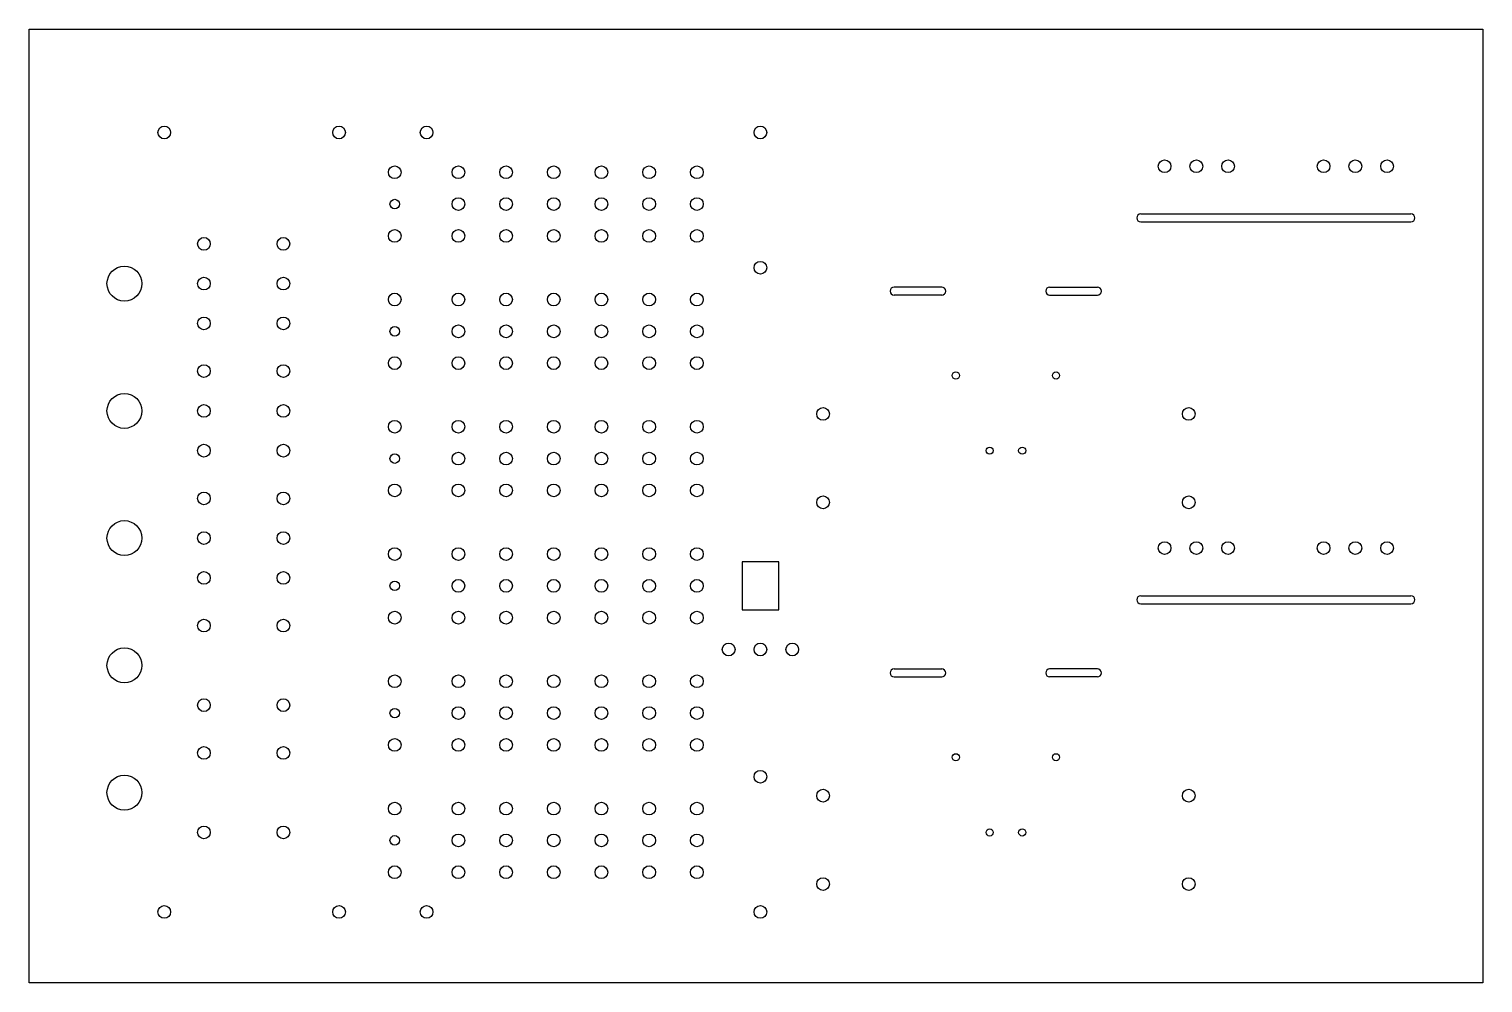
# Model space of a CAD drawing. Header units: millimetres. Extents: x 10 to 924, y -30 to 570.
import ezdxf

# ---------------------------------------------------------------- set-up
doc = ezdxf.new("R2010")
doc.units = ezdxf.units.MM

msp = doc.modelspace()

# ---------------------------------------------------------------- linework, layer by layer
at = {"color": 7, "linetype": 'Continuous', "lineweight": 25}
for p, q in [((10, 569.6), (924.4, 569.6)), ((10, -30), (10, 569.6)), ((924.4, 569.6), (924.4, -30)), ((709.15, 453.365), (879.15, 453.365)), ((709.15, 448.365), (879.15, 448.365)), ((584, 407.365), (554, 407.365)), ((584, 402.365), (554, 402.365)), ((651.9, 407.365), (681.9, 407.365)), ((651.9, 402.365), (681.9, 402.365)), ((481.5, 234.6), (458.5, 234.6)), ((458.5, 234.6), (458.5, 204.6)), ((481.5, 204.6), (481.5, 234.6)), ((709.15, 213.365), (879.15, 213.365)), ((458.5, 204.6), (481.5, 204.6)), ((709.15, 208.365), (879.15, 208.365)), ((554, 167.365), (584, 167.365)), ((681.9, 167.365), (651.9, 167.365)), ((554, 162.365), (584, 162.365)), ((681.9, 162.365), (651.9, 162.365)), ((924.4, -30), (10, -30))]:
    msp.add_line(p, q, dxfattribs=at)
for centre, radius in [((95, 504.6), 4), ((205, 504.6), 4), ((260, 504.6), 4), ((470, 504.6), 4), ((724.15, 483.365), 4), ((744.15, 483.365), 4), ((764.15, 483.365), 4), ((824.15, 483.365), 4), ((844.15, 483.365), 4), ((864.15, 483.365), 4), ((240, 479.6), 4), ((280, 479.6), 4), ((310, 479.6), 4), ((340, 479.6), 4), ((370, 479.6), 4), ((400, 479.6), 4), ((430, 479.6), 4), ((240, 459.6), 3), ((280, 459.6), 4), ((310, 459.6), 4), ((340, 459.6), 4), ((370, 459.6), 4), ((400, 459.6), 4), ((430, 459.6), 4), ((240, 439.6), 4), ((280, 439.6), 4), ((310, 439.6), 4), ((340, 439.6), 4), ((370, 439.6), 4), ((400, 439.6), 4), ((430, 439.6), 4), ((120, 434.6), 4), ((170, 434.6), 4), ((470, 419.6), 4), ((70, 409.6), 11), ((120, 409.6), 4), ((170, 409.6), 4), ((240, 399.6), 4), ((280, 399.6), 4), ((310, 399.6), 4), ((340, 399.6), 4), ((370, 399.6), 4), ((400, 399.6), 4), ((430, 399.6), 4), ((120, 384.6), 4), ((170, 384.6), 4), ((240, 379.6), 3), ((280, 379.6), 4), ((310, 379.6), 4), ((340, 379.6), 4), ((370, 379.6), 4), ((400, 379.6), 4), ((430, 379.6), 4), ((120, 354.6), 4), ((170, 354.6), 4), ((240, 359.6), 4), ((280, 359.6), 4), ((310, 359.6), 4), ((340, 359.6), 4), ((370, 359.6), 4), ((400, 359.6), 4), ((430, 359.6), 4), ((592.9, 351.85), 2.25), ((655.9, 351.85), 2.25), ((70, 329.6), 11), ((120, 329.6), 4), ((170, 329.6), 4), ((509.4, 327.705), 4), ((739.4, 327.705), 4), ((240, 319.6), 4), ((280, 319.6), 4), ((310, 319.6), 4), ((340, 319.6), 4), ((370, 319.6), 4), ((400, 319.6), 4), ((430, 319.6), 4), ((120, 304.6), 4), ((170, 304.6), 4), ((240, 299.6), 3), ((280, 299.6), 4), ((310, 299.6), 4), ((340, 299.6), 4), ((370, 299.6), 4), ((400, 299.6), 4), ((430, 299.6), 4), ((614.15, 304.6), 2.25), ((634.65, 304.6), 2.25), ((240, 279.6), 4), ((280, 279.6), 4), ((310, 279.6), 4), ((340, 279.6), 4), ((370, 279.6), 4), ((400, 279.6), 4), ((430, 279.6), 4), ((120, 274.6), 4), ((170, 274.6), 4), ((509.4, 272.1), 4), ((739.4, 272.1), 4), ((70, 249.6), 11), ((120, 249.6), 4), ((170, 249.6), 4), ((724.15, 243.365), 4), ((744.15, 243.365), 4), ((764.15, 243.365), 4), ((824.15, 243.365), 4), ((844.15, 243.365), 4), ((864.15, 243.365), 4), ((240, 239.6), 4), ((280, 239.6), 4), ((310, 239.6), 4), ((340, 239.6), 4), ((370, 239.6), 4), ((400, 239.6), 4), ((430, 239.6), 4), ((120, 224.6), 4), ((170, 224.6), 4), ((240, 219.6), 3), ((280, 219.6), 4), ((310, 219.6), 4), ((340, 219.6), 4), ((370, 219.6), 4), ((400, 219.6), 4), ((430, 219.6), 4), ((240, 199.6), 4), ((280, 199.6), 4), ((310, 199.6), 4), ((340, 199.6), 4), ((370, 199.6), 4), ((400, 199.6), 4), ((430, 199.6), 4), ((120, 194.6), 4), ((170, 194.6), 4), ((450, 179.6), 4), ((470, 179.6), 4), ((490, 179.6), 4), ((70, 169.6), 11), ((240, 159.6), 4), ((280, 159.6), 4), ((310, 159.6), 4), ((340, 159.6), 4), ((370, 159.6), 4), ((400, 159.6), 4), ((430, 159.6), 4), ((120, 144.6), 4), ((170, 144.6), 4), ((240, 139.6), 3), ((280, 139.6), 4), ((310, 139.6), 4), ((340, 139.6), 4), ((370, 139.6), 4), ((400, 139.6), 4), ((430, 139.6), 4), ((240, 119.6), 4), ((280, 119.6), 4), ((310, 119.6), 4), ((340, 119.6), 4), ((370, 119.6), 4), ((400, 119.6), 4), ((430, 119.6), 4), ((120, 114.6), 4), ((170, 114.6), 4), ((592.9, 111.85), 2.25), ((655.9, 111.85), 2.25), ((70, 89.6), 11), ((470, 99.6), 4), ((509.4, 87.705), 4), ((739.4, 87.705), 4), ((240, 79.6), 4), ((280, 79.6), 4), ((310, 79.6), 4), ((340, 79.6), 4), ((370, 79.6), 4), ((400, 79.6), 4), ((430, 79.6), 4), ((120, 64.6), 4), ((170, 64.6), 4), ((614.15, 64.6), 2.25), ((634.65, 64.6), 2.25), ((240, 59.6), 3), ((280, 59.6), 4), ((310, 59.6), 4), ((340, 59.6), 4), ((370, 59.6), 4), ((400, 59.6), 4), ((430, 59.6), 4), ((240, 39.6), 4), ((280, 39.6), 4), ((310, 39.6), 4), ((340, 39.6), 4), ((370, 39.6), 4), ((400, 39.6), 4), ((430, 39.6), 4), ((509.4, 32.1), 4), ((739.4, 32.1), 4), ((95, 14.6), 4), ((205, 14.6), 4), ((260, 14.6), 4), ((470, 14.6), 4)]:
    msp.add_circle(centre, radius, dxfattribs=at)
for centre, start, end in [((709.15, 450.865), 90, 270), ((879.15, 450.865), 270, 90), ((554, 404.865), 90, 270), ((584, 404.865), 270, 90), ((651.9, 404.865), 90, 270), ((681.9, 404.865), 270, 90), ((709.15, 210.865), 90, 270), ((879.15, 210.865), 270, 90), ((554, 164.865), 90, 270), ((584, 164.865), 270, 90), ((651.9, 164.865), 90, 270), ((681.9, 164.865), 270, 90)]:
    msp.add_arc(centre, 2.5, start, end, dxfattribs=at)

doc.saveas('drawing.dxf')
